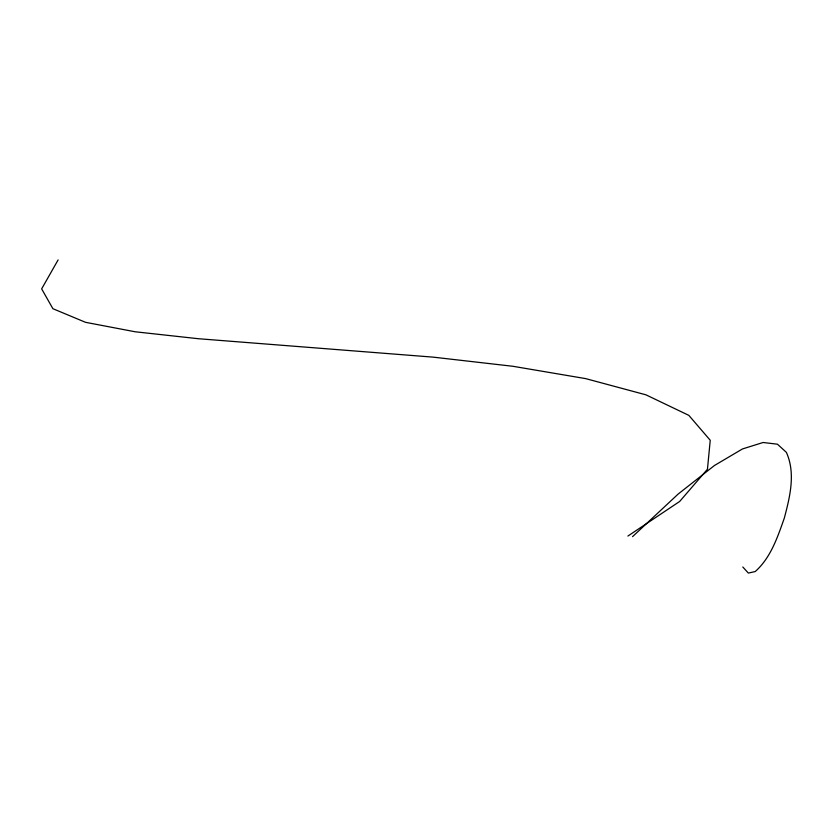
<?xml version="1.0" encoding="UTF-8"?>
<svg xmlns="http://www.w3.org/2000/svg" width="833" height="833" viewBox="0 0 833 833"><rect width="100%" height="100%" fill="white"/><g stroke="black" fill="none" stroke-linecap="round" stroke-linejoin="round"><path stroke-width="1.25" d="M58.102 259.917L41.65 288.884L52.895 308.699L85.549 322.319L135.206 331.784L198.285 338.708L433.056 357.128L512.961 366.291L585.672 378.619L645.95 394.832L688.839 415.365L710.237 440.272L707.456 469.218L679.655 501.476L627.905 536.046M632.549 536.639L678.208 494.011L714.495 465.47L742.453 448.956L763.111 442.49L777.439 444.197L786.362 452.34C795.827 473.321 789.903 496.957 784.301 518.157C777.564 537.191 770.764 557.746 755.229 571.542L748.346 573.083L742.807 566.992"/></g></svg>
